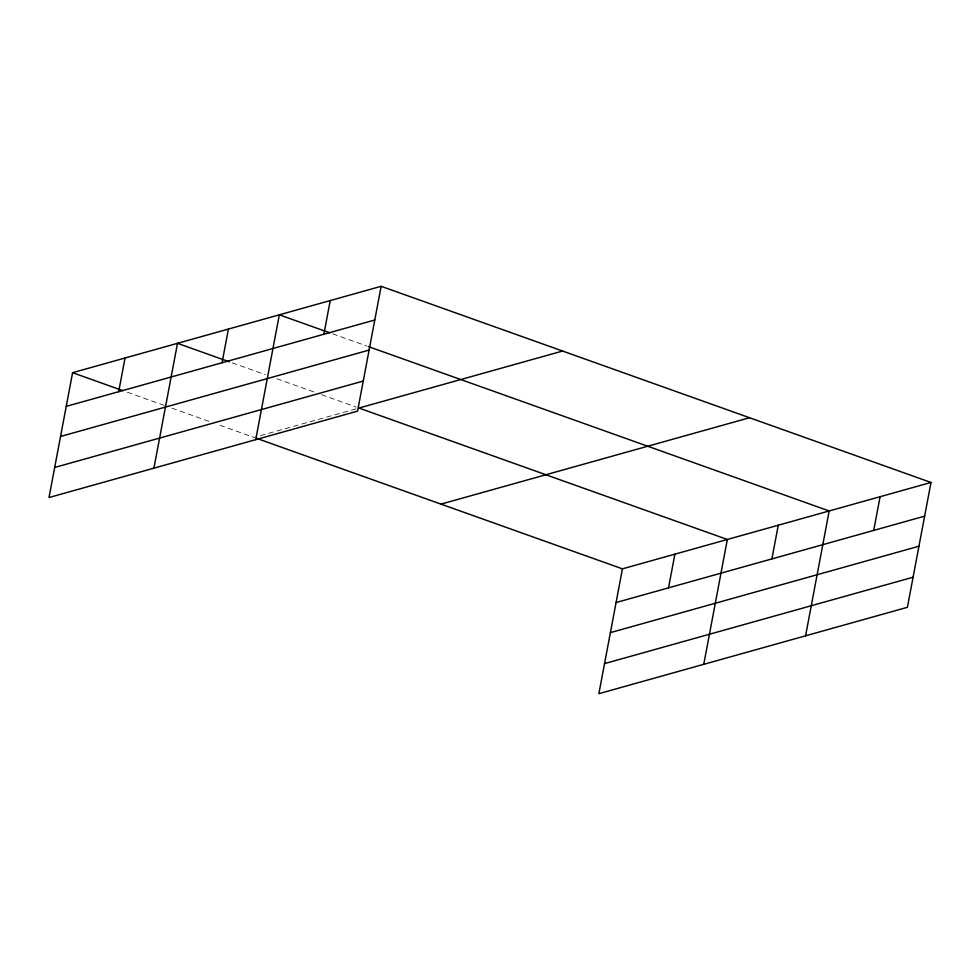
<?xml version="1.0" encoding="UTF-8"?>
<svg xmlns="http://www.w3.org/2000/svg" width="980" height="980" viewBox="0 0 980 980"><rect width="100%" height="100%" fill="white"/><g stroke="black" fill="none" stroke-linecap="round" stroke-linejoin="round"><path stroke-width="0.73" stroke-dasharray="4.9 3.68" d="M356.034 408.868L254.041 437.423L216.592 424.071M332.612 333.825L367.169 346.148M232.223 362.845L265.347 374.654M276.862 378.77L314.31 392.123M321.514 394.695L356.071 407.031M127.314 392.221L164.75 405.573M171.953 408.146L209.401 421.498"/><path stroke-width="1.47" d="M381.147 286.307L72.594 372.694L49 497.534L357.565 411.147L381.147 286.307L931 482.466L907.407 607.306L598.854 693.693L622.435 568.853L931 482.466M118.678 391.694L125.048 358.006M153.909 468.171L177.503 343.319L229.345 361.816M222.043 362.759L228.414 329.06M255.731 439.653L279.325 314.813L329.733 332.796M323.878 334.254L330.236 300.554M668.532 587.853L674.889 554.166M703.763 664.33L727.344 539.478L358.95 408.048L562.606 351.036M771.897 558.918L778.267 525.219M805.585 635.812L829.178 510.972L368.615 346.663M873.719 530.413L880.089 496.713M66.224 406.382L374.789 319.995M60.54 436.468L369.105 350.068M54.684 467.46L363.249 381.061M440.988 504.124L749.553 417.725M616.077 602.541L924.63 516.154M610.393 632.627L918.946 546.227M604.538 663.619L913.091 577.22M72.594 372.694L122.99 390.677M256.87 438.44L622.435 568.853"/></g></svg>
